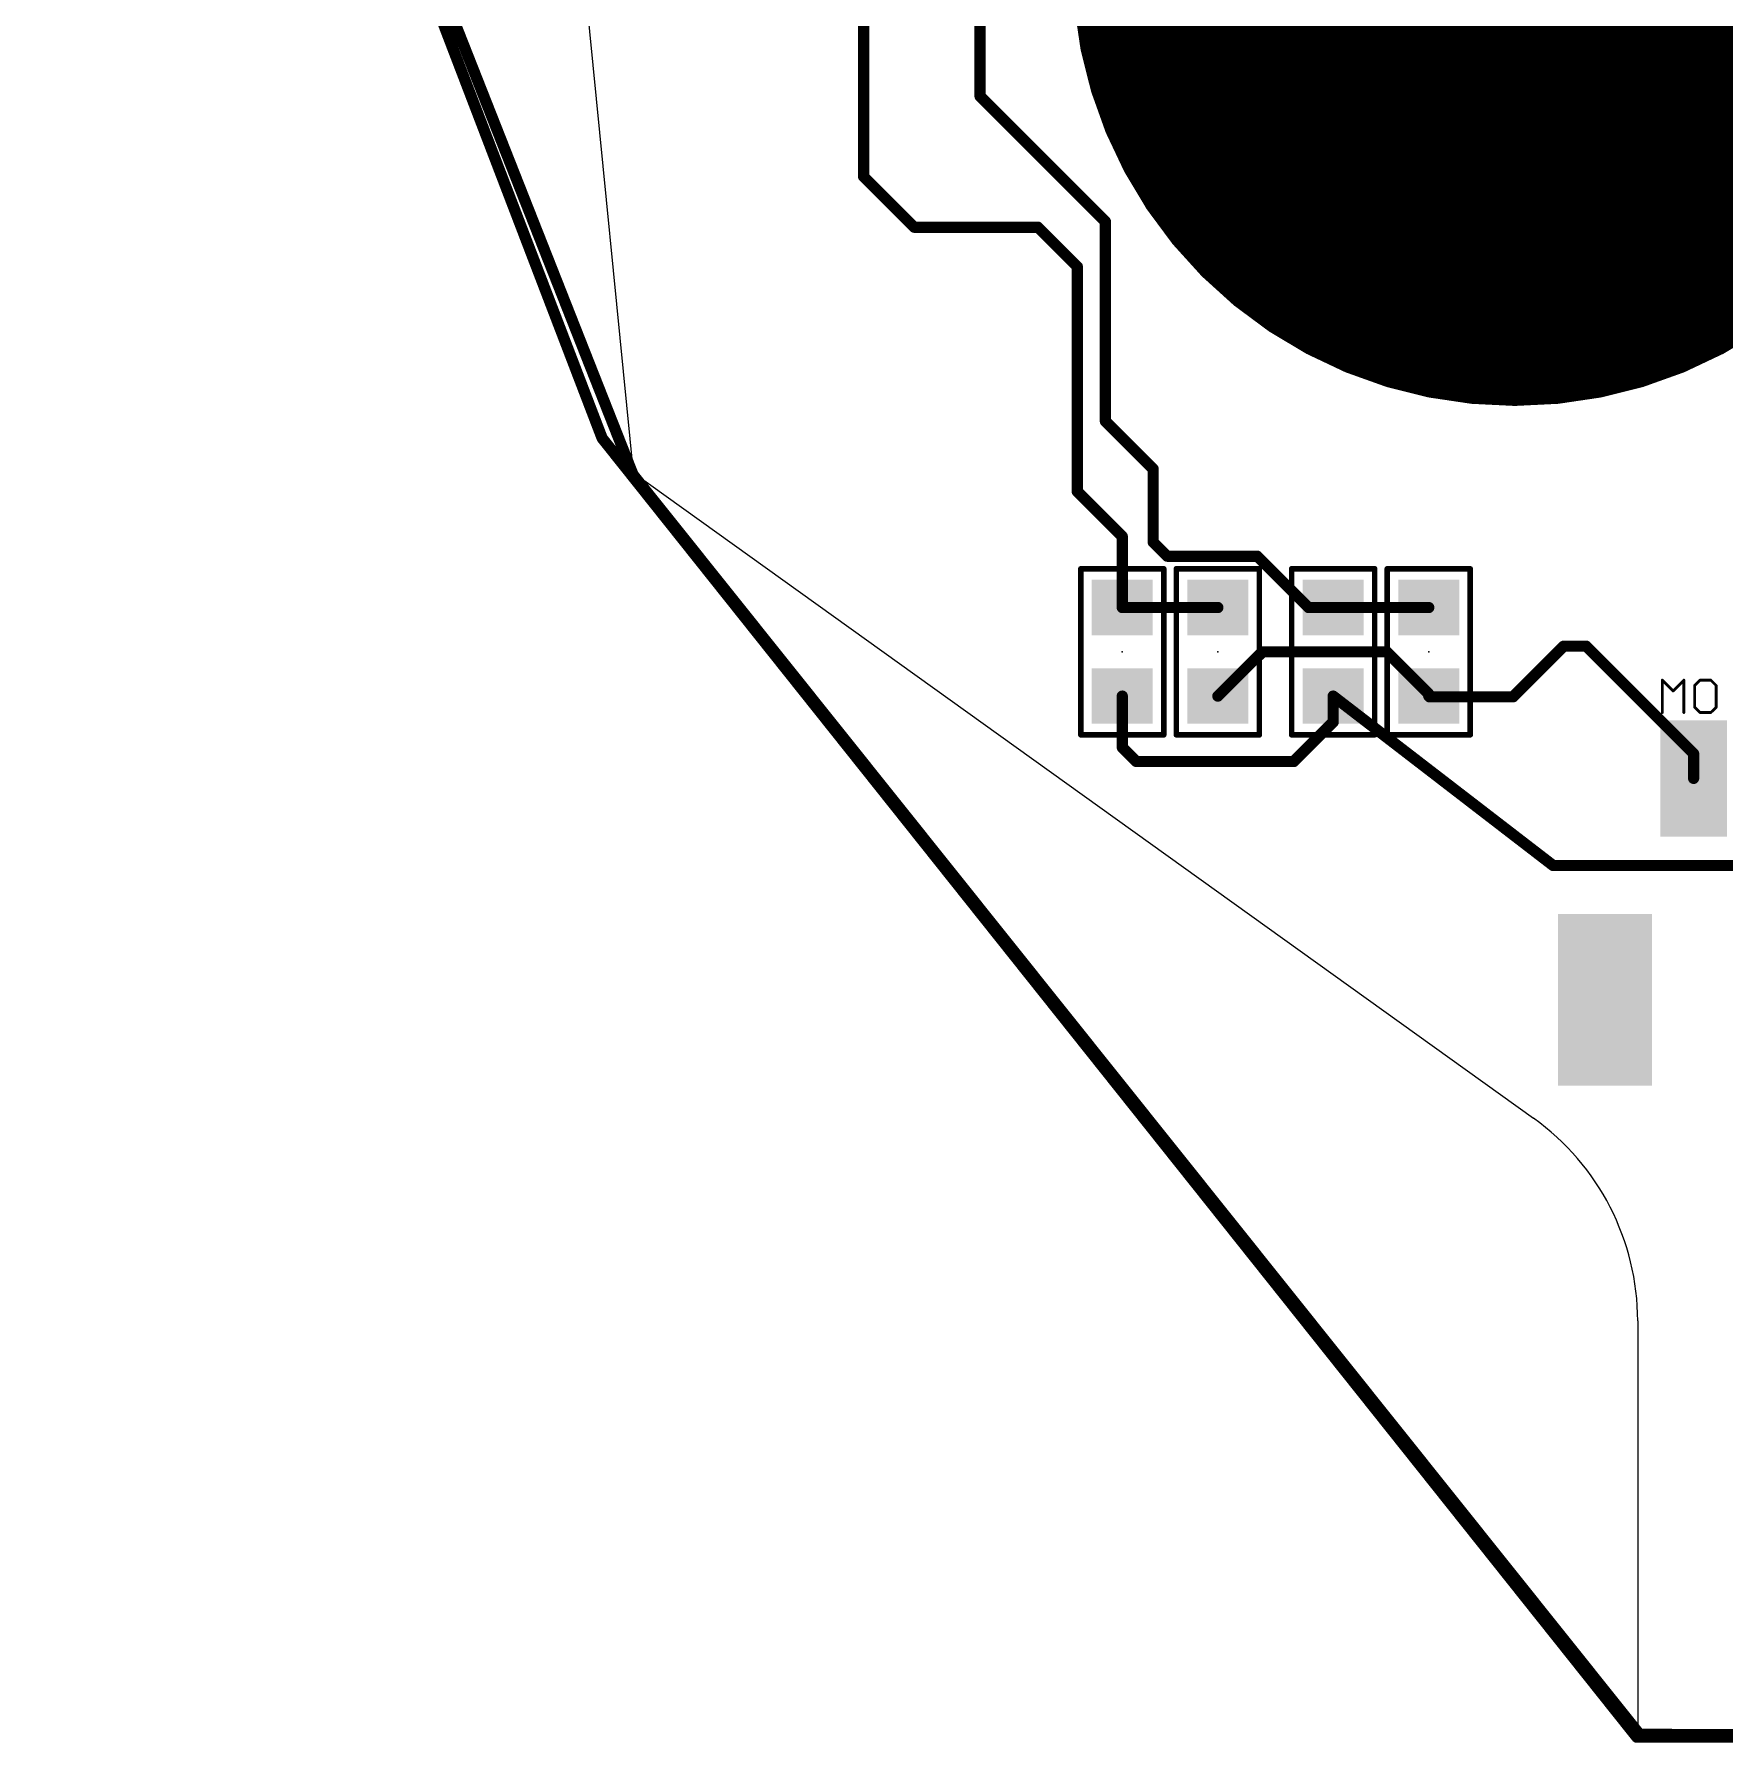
# Model space of a CAD drawing. Extents: x -0.2 to 82.8, y -0.2 to 76.
# Drawn here: x -0.15 to 30.39, y -0.15 to 30.72 of the extents above; entities that cross this region are included whole.
import ezdxf

# ---------------------------------------------------------------- set-up
doc = ezdxf.new("R2010")
doc.units = 0
for name, color, linetype in [('1', 22, 'CONTINUOUS'), ('15', 22, 'CONTINUOUS'), ('2', 175, 'CONTINUOUS'), ('20', 7, 'CONTINUOUS'), ('21', 253, 'CONTINUOUS'), ('23', 7, 'CONTINUOUS'), ('29', 253, 'CONTINUOUS'), ('31', 253, 'CONTINUOUS'), ('41', 22, 'CONTINUOUS')]:
    doc.layers.add(name, color=color, linetype=linetype)

# ---------------------------------------------------------------- blocks, each defined once
blk = doc.blocks.new('RECT')
blk.add_solid([(-0.5, -0.5), (0.5, -0.5), (-0.5, 0.5), (0.5, 0.5)])

msp = doc.modelspace()

# ---------------------------------------------------------------- linework, layer by layer
at = {"layer": '1', "const_width": 0.2032}
for points in [[(14.8336, 34.8996), (14.8336, 28.1432)], [(16.9373, 29.5955), (16.9373, 34.5649)], [(19.2024, 27.3304), (16.9373, 29.5955)], [(14.8336, 28.1432), (15.748, 27.2288)], [(15.748, 27.2288), (17.9832, 27.2288)], [(17.9832, 27.2288), (18.6944, 26.5176)], [(19.2024, 23.7236), (19.2024, 27.3304)], [(18.6944, 22.4536), (18.6944, 26.5176)], [(20.066, 22.86), (19.2024, 23.7236)], [(20.066, 21.5392), (20.066, 22.86)], [(19.5072, 21.6408), (18.6944, 22.4536)], [(19.5072, 20.358), (19.5072, 21.6408)], [(20.32, 21.2852), (20.066, 21.5392)], [(21.9456, 21.2852), (20.32, 21.2852)], [(22.8728, 20.358), (21.9456, 21.2852)], [(19.5072, 20.358), (21.2344, 20.358)], [(23.3172, 20.358), (22.8728, 20.358)], [(25.0444, 20.358), (23.3172, 20.358)], [(27.4828, 19.6596), (26.5684, 18.7452)], [(27.8892, 19.6596), (27.4828, 19.6596)], [(29.83, 17.7188), (27.8892, 19.6596)], [(21.9836, 19.5072), (21.2344, 18.758)], [(21.9836, 19.5072), (21.9964, 19.5072)], [(21.9964, 19.5072), (22.0472, 19.558)], [(22.0472, 19.558), (24.2824, 19.558)], [(25.0444, 18.796), (24.2824, 19.558)], [(19.5072, 17.8308), (19.5072, 18.758)], [(27.2924, 15.6972), (23.3172, 18.758)], [(23.3172, 18.758), (23.3172, 18.288)], [(25.0444, 18.758), (25.0444, 18.796)], [(25.0572, 18.7452), (25.0444, 18.758)], [(26.5684, 18.7452), (25.0572, 18.7452)], [(23.3172, 18.288), (22.606, 17.5768)], [(19.7612, 17.5768), (19.5072, 17.8308)], [(22.606, 17.5768), (19.7612, 17.5768)], [(29.83, 17.272), (29.83, 17.7188)], [(31.5468, 15.6972), (27.2924, 15.6972)]]:
    msp.add_lwpolyline(points, dxfattribs=at)
at = {"layer": '1', "const_width": 0.1016}
for points in [[(16.9733, 29.6314, 1), (16.9014, 29.5595)], [(16.8865, 29.5955, 1), (16.9881, 29.5955)], [(14.8695, 28.1791, 1), (14.7977, 28.1073)], [(14.7828, 28.1432, 1), (14.8844, 28.1432)], [(15.748, 27.2796, 1), (15.748, 27.178)], [(15.7121, 27.1929, 1), (15.7839, 27.2647)], [(18.0191, 27.2647, 1), (17.9473, 27.1929)], [(17.9832, 27.178, 1), (17.9832, 27.2796)], [(19.2532, 27.3304, 1), (19.1516, 27.3304)], [(19.1665, 27.2945, 1), (19.2383, 27.3663)], [(18.7452, 26.5176, 1), (18.6436, 26.5176)], [(18.6585, 26.4817, 1), (18.7303, 26.5535)], [(19.2383, 23.7595, 1), (19.1665, 23.6877)], [(19.1516, 23.7236, 1), (19.2532, 23.7236)], [(20.1168, 22.86, 1), (20.0152, 22.86)], [(20.0301, 22.8241, 1), (20.1019, 22.8959)], [(18.7303, 22.4895, 1), (18.6585, 22.4177)], [(18.6436, 22.4536, 1), (18.7452, 22.4536)], [(19.558, 21.6408, 1), (19.4564, 21.6408)], [(19.4713, 21.6049, 1), (19.5431, 21.6767)], [(20.1019, 21.5751, 1), (20.0301, 21.5033)], [(20.0152, 21.5392, 1), (20.1168, 21.5392)], [(20.32, 21.336, 1), (20.32, 21.2344)], [(20.2841, 21.2493, 1), (20.3559, 21.3211)], [(21.9815, 21.3211, 1), (21.9097, 21.2493)], [(21.9456, 21.2344, 1), (21.9456, 21.336)], [(19.5072, 20.4088, 1), (19.5072, 20.3072)], [(19.4564, 20.358, 1), (19.558, 20.358)], [(21.2344, 20.3072, 1), (21.2344, 20.4088)], [(22.8728, 20.4088, 1), (22.8728, 20.3072)], [(22.8369, 20.3221, 1), (22.9087, 20.3939)], [(23.3172, 20.4088, 1), (23.3172, 20.3072)], [(23.3172, 20.3072, 1), (23.3172, 20.4088)], [(25.0444, 20.3072, 1), (25.0444, 20.4088)], [(27.4828, 19.7104, 1), (27.4828, 19.6088)], [(27.5187, 19.6237, 1), (27.4469, 19.6955)], [(27.9251, 19.6955, 1), (27.8533, 19.6237)], [(27.8892, 19.6088, 1), (27.8892, 19.7104)], [(21.9836, 19.558, 1), (21.9836, 19.4564)], [(21.9605, 19.5431, 1), (22.0323, 19.4713)], [(22.0195, 19.4713, 1), (21.9477, 19.5431)], [(22.0472, 19.6088, 1), (22.0472, 19.5072)], [(21.9964, 19.4564, 1), (21.9964, 19.558)], [(22.0831, 19.5221, 1), (22.0113, 19.5939)], [(24.3183, 19.5939, 1), (24.2465, 19.5221)], [(24.2824, 19.5072, 1), (24.2824, 19.6088)], [(19.558, 18.758, 1), (19.4564, 18.758)], [(21.1985, 18.7939, 1), (21.2703, 18.7221)], [(23.3482, 18.7983, 1), (23.2862, 18.7177)], [(23.368, 18.758, 1), (23.2664, 18.758)], [(25.0952, 18.796, 1), (24.9936, 18.796)], [(25.0803, 18.7939, 1), (25.0085, 18.7221)], [(25.0572, 18.796, 1), (25.0572, 18.6944)], [(25.0085, 18.7601, 1), (25.0803, 18.8319)], [(25.0213, 18.7093, 1), (25.0931, 18.7811)], [(26.5325, 18.7811, 1), (26.6043, 18.7093)], [(26.5684, 18.6944, 1), (26.5684, 18.796)], [(24.9936, 18.758, 1), (25.0952, 18.758)], [(23.2664, 18.288, 1), (23.368, 18.288)], [(23.3531, 18.2521, 1), (23.2813, 18.3239)], [(19.5431, 17.8667, 1), (19.4713, 17.7949)], [(19.4564, 17.8308, 1), (19.558, 17.8308)], [(19.7612, 17.6276, 1), (19.7612, 17.526)], [(19.7253, 17.5409, 1), (19.7971, 17.6127)], [(22.5701, 17.6127, 1), (22.6419, 17.5409)], [(22.606, 17.526, 1), (22.606, 17.6276)], [(29.8808, 17.7188, 1), (29.7792, 17.7188)], [(29.7941, 17.6829, 1), (29.8659, 17.7547)], [(29.7792, 17.272, 1), (29.8808, 17.272)], [(27.2924, 15.748, 1), (27.2924, 15.6464)], [(27.2614, 15.6569, 1), (27.3234, 15.7375)]]:
    msp.add_lwpolyline(points, format="xyb", dxfattribs=at)
at = {"layer": '15', "const_width": 0.2032}
for points in [[(10.668, 22.7584), (-0.0508, 49.9364)], [(28.8544, 0), (10.668, 22.7584)], [(53.848, -0.0508), (28.8544, 0)]]:
    msp.add_lwpolyline(points, dxfattribs=at)
at = {"layer": '15', "const_width": 0.1016}
for points in [[(10.7077, 22.7901, 1), (10.6283, 22.7267)], [(10.6207, 22.7398, 1), (10.7153, 22.777)], [(28.8545, 0.0508, 1), (28.8543, -0.0508)], [(28.8147, -0.0317, 1), (28.8941, 0.0317)]]:
    msp.add_lwpolyline(points, format="xyb", dxfattribs=at)
at = {"layer": '2', "const_width": 0.2032}
for points in [[(-0.0508, 49.9364), (10.1092, 23.4188)], [(10.1092, 23.4188), (28.8036, -0.0508)], [(28.8036, -0.0508), (53.8988, -0.0508)]]:
    msp.add_lwpolyline(points, dxfattribs=at)
at = {"layer": '2', "const_width": 0.1016}
for points in [[(10.1489, 23.4505, 1), (10.0695, 23.3871)], [(10.0618, 23.4006, 1), (10.1566, 23.437)], [(28.8036, 0, 1), (28.8036, -0.1016)], [(28.7639, -0.0825, 1), (28.8433, -0.0191)]]:
    msp.add_lwpolyline(points, format="xyb", dxfattribs=at)
at = {"layer": '20'}
for p, q in [((8.7, 42.73), (10.67, 22.8)), ((10.67, 22.8), (26.94, 11.13)), ((28.82, 7.47), (28.82, 0)), ((28.82, 0), (53.82, 0))]:
    msp.add_line(p, q, dxfattribs=at)
at = {"layer": '20', "const_width": 8}
msp.add_lwpolyline([(26.6, 28, 1), (26.6, 36, 1), (26.6, 28)], format="xyb", dxfattribs=at)
at = {"layer": '20'}
msp.add_arc((24.3133, 7.4679), 4.5067, 0.0264, 54.3492, dxfattribs=at)
at = {"layer": '21'}
for points, const_width in [([(18.7572, 18.058), (18.7572, 21.058)], 0.1), ([(18.7572, 21.058), (20.2572, 21.058)], 0.1), ([(20.2572, 21.058), (20.2572, 18.058)], 0.1), ([(20.4844, 18.058), (20.4844, 21.058)], 0.1), ([(20.4844, 21.058), (21.9844, 21.058)], 0.1), ([(21.9844, 21.058), (21.9844, 18.058)], 0.1), ([(22.5672, 18.058), (22.5672, 21.058)], 0.1), ([(22.5672, 21.058), (24.0672, 21.058)], 0.1), ([(24.0672, 21.058), (24.0672, 18.058)], 0.1), ([(24.2944, 18.058), (24.2944, 21.058)], 0.1), ([(24.2944, 21.058), (25.7944, 21.058)], 0.1), ([(25.7944, 21.058), (25.7944, 18.058)], 0.1), ([(29.2639, 18.4614), (29.2639, 19.0461)], 0.0508), ([(29.2639, 19.0461), (29.4588, 18.8512)], 0.0508), ([(29.4588, 18.8512), (29.6537, 19.0461)], 0.0508), ([(29.6537, 19.0461), (29.6537, 18.4614)], 0.0508), ([(29.946, 19.0461), (29.8486, 18.9487)], 0.0508), ([(29.8486, 18.9487), (29.8486, 18.5588)], 0.0508), ([(30.1409, 19.0461), (29.946, 19.0461)], 0.0508), ([(30.2384, 18.9487), (30.1409, 19.0461)], 0.0508), ([(30.2384, 18.5588), (30.2384, 18.9487)], 0.0508), ([(29.8486, 18.5588), (29.946, 18.4614)], 0.0508), ([(30.1409, 18.4614), (30.2384, 18.5588)], 0.0508), ([(29.946, 18.4614), (30.1409, 18.4614)], 0.0508), ([(20.2572, 18.058), (18.7572, 18.058)], 0.1), ([(21.9844, 18.058), (20.4844, 18.058)], 0.1), ([(24.0672, 18.058), (22.5672, 18.058)], 0.1), ([(25.7944, 18.058), (24.2944, 18.058)], 0.1)]:
    msp.add_lwpolyline(points, dxfattribs=dict(at, const_width=const_width))
for points, const_width in [([(18.7822, 21.058, 1), (18.7322, 21.058)], 0.05), ([(18.7572, 21.083, 1), (18.7572, 21.033)], 0.05), ([(20.2822, 21.058, 1), (20.2322, 21.058)], 0.05), ([(20.2572, 21.033, 1), (20.2572, 21.083)], 0.05), ([(20.5094, 21.058, 1), (20.4594, 21.058)], 0.05), ([(20.4844, 21.083, 1), (20.4844, 21.033)], 0.05), ([(22.0094, 21.058, 1), (21.9594, 21.058)], 0.05), ([(21.9844, 21.033, 1), (21.9844, 21.083)], 0.05), ([(22.5922, 21.058, 1), (22.5422, 21.058)], 0.05), ([(22.5672, 21.083, 1), (22.5672, 21.033)], 0.05), ([(24.0922, 21.058, 1), (24.0422, 21.058)], 0.05), ([(24.0672, 21.033, 1), (24.0672, 21.083)], 0.05), ([(24.3194, 21.058, 1), (24.2694, 21.058)], 0.05), ([(24.2944, 21.083, 1), (24.2944, 21.033)], 0.05), ([(25.8194, 21.058, 1), (25.7694, 21.058)], 0.05), ([(25.7944, 21.033, 1), (25.7944, 21.083)], 0.05), ([(29.2766, 19.0461, 1), (29.2512, 19.0461)], 0.0254), ([(29.2728, 19.0551, 1), (29.2549, 19.0371)], 0.0254), ([(29.4498, 18.8602, 1), (29.4677, 18.8422)], 0.0254), ([(29.4498, 18.8422, 1), (29.4677, 18.8602)], 0.0254), ([(29.6664, 19.0461, 1), (29.641, 19.0461)], 0.0254), ([(29.6626, 19.0371, 1), (29.6447, 19.0551)], 0.0254), ([(29.8613, 18.9487, 1), (29.8359, 18.9487)], 0.0254), ([(29.8396, 18.9576, 1), (29.8575, 18.9397)], 0.0254), ([(29.946, 19.0588, 1), (29.946, 19.0334)], 0.0254), ([(29.955, 19.0371, 1), (29.937, 19.0551)], 0.0254), ([(30.1499, 19.0551, 1), (30.1319, 19.0371)], 0.0254), ([(30.1409, 19.0334, 1), (30.1409, 19.0588)], 0.0254), ([(30.2511, 18.9487, 1), (30.2257, 18.9487)], 0.0254), ([(30.2294, 18.9397, 1), (30.2473, 18.9576)], 0.0254), ([(29.8575, 18.5678, 1), (29.8396, 18.5499)], 0.0254), ([(29.8359, 18.5588, 1), (29.8613, 18.5588)], 0.0254), ([(30.2257, 18.5588, 1), (30.2511, 18.5588)], 0.0254), ([(30.2473, 18.5499, 1), (30.2294, 18.5678)], 0.0254), ([(29.2512, 18.4614, 1), (29.2766, 18.4614)], 0.0254), ([(29.641, 18.4614, 1), (29.6664, 18.4614)], 0.0254), ([(29.946, 18.4741, 1), (29.946, 18.4487)], 0.0254), ([(29.937, 18.4524, 1), (29.955, 18.4704)], 0.0254), ([(30.1319, 18.4704, 1), (30.1499, 18.4524)], 0.0254), ([(30.1409, 18.4487, 1), (30.1409, 18.4741)], 0.0254), ([(18.7572, 18.083, 1), (18.7572, 18.033)], 0.05), ([(18.7322, 18.058, 1), (18.7822, 18.058)], 0.05), ([(20.2322, 18.058, 1), (20.2822, 18.058)], 0.05), ([(20.2572, 18.033, 1), (20.2572, 18.083)], 0.05), ([(20.4844, 18.083, 1), (20.4844, 18.033)], 0.05), ([(20.4594, 18.058, 1), (20.5094, 18.058)], 0.05), ([(21.9594, 18.058, 1), (22.0094, 18.058)], 0.05), ([(21.9844, 18.033, 1), (21.9844, 18.083)], 0.05), ([(22.5672, 18.083, 1), (22.5672, 18.033)], 0.05), ([(22.5422, 18.058, 1), (22.5922, 18.058)], 0.05), ([(24.0422, 18.058, 1), (24.0922, 18.058)], 0.05), ([(24.0672, 18.033, 1), (24.0672, 18.083)], 0.05), ([(24.2944, 18.083, 1), (24.2944, 18.033)], 0.05), ([(24.2694, 18.058, 1), (24.3194, 18.058)], 0.05), ([(25.7694, 18.058, 1), (25.8194, 18.058)], 0.05), ([(25.7944, 18.033, 1), (25.7944, 18.083)], 0.05)]:
    msp.add_lwpolyline(points, format="xyb", dxfattribs=dict(at, const_width=const_width))
at = {"layer": '23'}
for p in [(19.5072, 19.558), (21.2344, 19.558), (23.3172, 19.558), (25.0444, 19.558)]:
    msp.add_point(p, dxfattribs=at)
at = {"layer": '41', "const_width": 8}
msp.add_lwpolyline([(26.6, 28, 1), (26.6, 36, 1), (26.6, 28)], format="xyb", dxfattribs=at)

# ---------------------------------------------------------------- block references
at = {"layer": '1', "xscale": 0.9, "rotation": 90}
for p in [(19.5072, 20.358), (21.2344, 20.358), (23.3172, 20.358), (25.0444, 20.358), (19.5072, 18.758), (21.2344, 18.758), (23.3172, 18.758), (25.0444, 18.758)]:
    msp.add_blockref('RECT', p, dxfattribs=at)
at = {"layer": '1', "rotation": 180}
for p, xscale, yscale in [((29.83, 17.272), 1.1, 2), ((28.23, 13.272), 1.6, 3)]:
    msp.add_blockref('RECT', p, dxfattribs=dict(at, xscale=xscale, yscale=yscale))
at = {"layer": '29'}
for p, xscale, yscale, rotation in [((19.5072, 20.358), 1.0016, 1.1016, 90), ((21.2344, 20.358), 1.0016, 1.1016, 90), ((23.3172, 20.358), 1.0016, 1.1016, 90), ((25.0444, 20.358), 1.0016, 1.1016, 90), ((19.5072, 18.758), 1.0016, 1.1016, 90), ((21.2344, 18.758), 1.0016, 1.1016, 90), ((23.3172, 18.758), 1.0016, 1.1016, 90), ((25.0444, 18.758), 1.0016, 1.1016, 90), ((29.83, 17.272), 1.2016, 2.1016, 180), ((28.23, 13.272), 1.7016, 3.1016, 180)]:
    msp.add_blockref('RECT', p, dxfattribs=dict(at, xscale=xscale, yscale=yscale, rotation=rotation))
at = {"layer": '31', "xscale": 0.9, "rotation": 90}
for p in [(19.5072, 20.358), (21.2344, 20.358), (23.3172, 20.358), (25.0444, 20.358), (19.5072, 18.758), (21.2344, 18.758), (23.3172, 18.758), (25.0444, 18.758)]:
    msp.add_blockref('RECT', p, dxfattribs=at)
at = {"layer": '31', "rotation": 180}
for p, xscale, yscale in [((29.83, 17.272), 1.1, 2), ((28.23, 13.272), 1.6, 3)]:
    msp.add_blockref('RECT', p, dxfattribs=dict(at, xscale=xscale, yscale=yscale))

doc.saveas('drawing.dxf')
